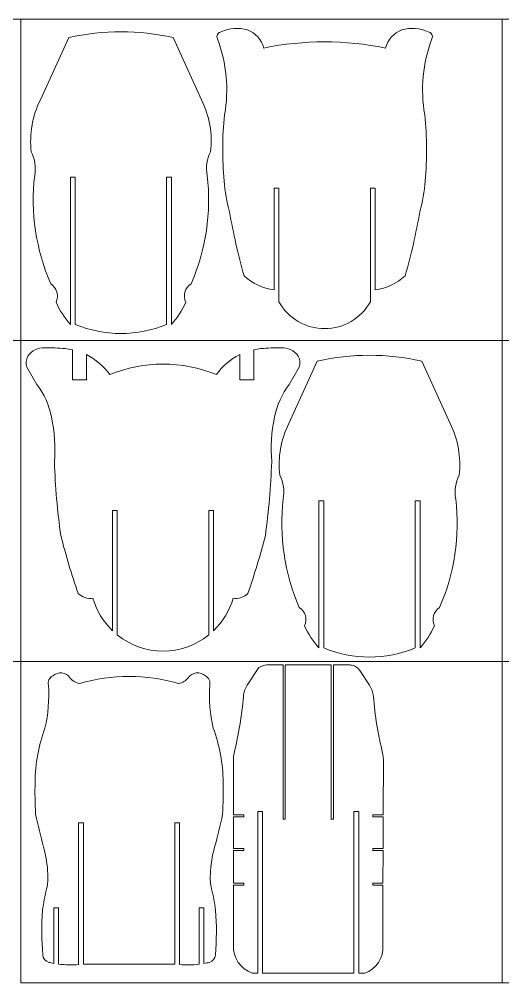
# Model space of a CAD drawing. Header units: millimetres. Extents: x -4341 to -1341, y 833 to 2033.
# Drawn here: x -3743 to -3140, y 833 to 2033 of the extents above; entities that cross this region are included whole.
import ezdxf

# ---------------------------------------------------------------- set-up
doc = ezdxf.new("R2010")
doc.units = ezdxf.units.MM
doc.header["$MEASUREMENT"] = 0
doc.layers.add('Camada 1', color=7, linetype='Continuous')
doc.layers.add('CORTE', color=7, linetype='Continuous')

msp = doc.modelspace()

# ---------------------------------------------------------------- linework, layer by layer
at = {"layer": 'Camada 1', "color": 230, "lineweight": 9}
for points in [[(-4340.518, 2032.5832), (-4340.518, 2032.5832), (-3740.518, 2032.5832), (-3740.518, 2032.5832), (-3740.518, 2032.5832), (-3740.518, 2032.5832), (-3740.518, 1632.5832), (-3740.518, 1632.5832), (-3740.518, 1632.5832), (-3740.518, 1632.5832), (-4340.518, 1632.5832), (-4340.518, 1632.5832), (-4340.518, 1632.5832), (-4340.518, 1632.5832), (-4340.518, 2032.5832), (-4340.518, 2032.5832)], [(-3740.518, 2032.5832), (-3740.518, 2032.5832), (-3140.518, 2032.5832), (-3140.518, 2032.5832), (-3140.518, 2032.5832), (-3140.518, 2032.5832), (-3140.518, 1632.5832), (-3140.518, 1632.5832), (-3140.518, 1632.5832), (-3140.518, 1632.5832), (-3740.518, 1632.5832), (-3740.518, 1632.5832), (-3740.518, 1632.5832), (-3740.518, 1632.5832), (-3740.518, 2032.5832), (-3740.518, 2032.5832)], [(-3140.518, 2032.5832), (-3140.518, 2032.5832), (-2540.518, 2032.5832), (-2540.518, 2032.5832), (-2540.518, 2032.5832), (-2540.518, 2032.5832), (-2540.518, 1632.5832), (-2540.518, 1632.5832), (-2540.518, 1632.5832), (-2540.518, 1632.5832), (-3140.518, 1632.5832), (-3140.518, 1632.5832), (-3140.518, 1632.5832), (-3140.518, 1632.5832), (-3140.518, 2032.5832), (-3140.518, 2032.5832)], [(-4340.518, 1632.5832), (-4340.518, 1632.5832), (-3740.518, 1632.5832), (-3740.518, 1632.5832), (-3740.518, 1632.5832), (-3740.518, 1632.5832), (-3740.518, 1232.5832), (-3740.518, 1232.5832), (-3740.518, 1232.5832), (-3740.518, 1232.5832), (-4340.518, 1232.5832), (-4340.518, 1232.5832), (-4340.518, 1232.5832), (-4340.518, 1232.5832), (-4340.518, 1632.5832), (-4340.518, 1632.5832)], [(-3740.518, 1632.5832), (-3740.518, 1632.5832), (-3140.518, 1632.5832), (-3140.518, 1632.5832), (-3140.518, 1632.5832), (-3140.518, 1632.5832), (-3140.518, 1232.5832), (-3140.518, 1232.5832), (-3140.518, 1232.5832), (-3140.518, 1232.5832), (-3740.518, 1232.5832), (-3740.518, 1232.5832), (-3740.518, 1232.5832), (-3740.518, 1232.5832), (-3740.518, 1632.5832), (-3740.518, 1632.5832)], [(-3140.518, 1632.5832), (-3140.518, 1632.5832), (-2540.518, 1632.5832), (-2540.518, 1632.5832), (-2540.518, 1632.5832), (-2540.518, 1632.5832), (-2540.518, 1232.5832), (-2540.518, 1232.5832), (-2540.518, 1232.5832), (-2540.518, 1232.5832), (-3140.518, 1232.5832), (-3140.518, 1232.5832), (-3140.518, 1232.5832), (-3140.518, 1232.5832), (-3140.518, 1632.5832), (-3140.518, 1632.5832)], [(-3740.518, 1232.5832), (-3740.518, 1232.5832), (-3140.518, 1232.5832), (-3140.518, 1232.5832), (-3140.518, 1232.5832), (-3140.518, 1232.5832), (-3140.518, 832.5832), (-3140.518, 832.5832), (-3140.518, 832.5832), (-3140.518, 832.5832), (-3740.518, 832.5832), (-3740.518, 832.5832), (-3740.518, 832.5832), (-3740.518, 832.5832), (-3740.518, 1232.5832), (-3740.518, 1232.5832)], [(-3140.518, 1232.5832), (-3140.518, 1232.5832), (-2540.518, 1232.5832), (-2540.518, 1232.5832), (-2540.518, 1232.5832), (-2540.518, 1232.5832), (-2540.518, 832.5832), (-2540.518, 832.5832), (-2540.518, 832.5832), (-2540.518, 832.5832), (-3140.518, 832.5832), (-3140.518, 832.5832), (-3140.518, 832.5832), (-3140.518, 832.5832), (-3140.518, 1232.5832), (-3140.518, 1232.5832)]]:
    msp.add_open_spline(points, degree=3, knots=[0, 0, 0, 0, 0.2, 0.2, 0.2, 0.2, 0.4, 0.4, 0.4, 0.4, 0.6, 0.6, 0.6, 0.6, 1, 1, 1, 1], dxfattribs=at)
at = {"layer": 'CORTE', "color": 250, "lineweight": 9}
for points, knots in [([(-3550.6988, 2009.6707), (-3550.6988, 2009.6707), (-3515.4406, 1932.2125), (-3515.4406, 1932.2125), (-3515.4406, 1932.2125), (-3505.3446, 1912.2857), (-3501.3886, 1889.7989), (-3504.0698, 1867.6219), (-3504.0698, 1867.6219), (-3508.679, 1858.5035), (-3510.161, 1848.1285), (-3508.2852, 1838.0849), (-3508.2852, 1838.0849), (-3502.8652, 1792.0981), (-3509.8102, 1745.4753), (-3528.3868, 1703.0597), (-3528.3868, 1703.0597), (-3536.0478, 1698.1787), (-3538.849, 1688.3515), (-3534.8942, 1680.1739), (-3534.8942, 1680.1739), (-3539.4048, 1670.0929), (-3545.463, 1660.7747), (-3552.8458, 1652.5607), (-3552.8458, 1652.5607), (-3552.8458, 1652.5607), (-3552.8458, 1835.8611), (-3552.8458, 1835.8611), (-3552.8458, 1835.8611), (-3552.8458, 1835.8611), (-3558.8458, 1835.8611), (-3558.8458, 1835.8611), (-3558.8458, 1835.8611), (-3558.8458, 1835.8611), (-3558.8458, 1652.5607), (-3558.8458, 1652.5607), (-3558.8458, 1652.5607), (-3595.315, 1637.3637), (-3636.3732, 1637.3717), (-3672.8458, 1652.5607), (-3672.8458, 1652.5607), (-3672.8458, 1652.5607), (-3672.8458, 1835.8611), (-3672.8458, 1835.8611), (-3672.8458, 1835.8611), (-3672.8458, 1835.8611), (-3678.8458, 1835.8611), (-3678.8458, 1835.8611), (-3678.8458, 1835.8611), (-3678.8458, 1835.8611), (-3678.8458, 1652.5607), (-3678.8458, 1652.5607), (-3678.8458, 1652.5607), (-3686.2288, 1660.7745), (-3692.2864, 1670.0931), (-3696.7974, 1680.1739), (-3696.7974, 1680.1739), (-3692.8506, 1688.3555), (-3695.639, 1698.1865), (-3703.3048, 1703.0597), (-3703.3048, 1703.0597), (-3721.8854, 1745.4735), (-3728.8222, 1792.0975), (-3723.4064, 1838.0849), (-3723.4064, 1838.0849), (-3721.532, 1848.1287), (-3723.0114, 1858.5041), (-3727.6218, 1867.6219), (-3727.6218, 1867.6219), (-3730.3056, 1889.7985), (-3726.3446, 1912.2845), (-3716.251, 1932.2125), (-3716.251, 1932.2125), (-3716.251, 1932.2125), (-3680.9928, 2009.6707), (-3680.9928, 2009.6707), (-3680.9928, 2009.6707), (-3638.1338, 2019.5851), (-3593.5584, 2019.5823), (-3550.6988, 2009.6707)], [0, 0, 0, 0, 0.047619048, 0.047619048, 0.047619048, 0.047619048, 0.095238095, 0.095238095, 0.095238095, 0.095238095, 0.142857143, 0.142857143, 0.142857143, 0.142857143, 0.19047619, 0.19047619, 0.19047619, 0.19047619, 0.238095238, 0.238095238, 0.238095238, 0.238095238, 0.285714286, 0.285714286, 0.285714286, 0.285714286, 0.333333333, 0.333333333, 0.333333333, 0.333333333, 0.380952381, 0.380952381, 0.380952381, 0.380952381, 0.428571429, 0.428571429, 0.428571429, 0.428571429, 0.476190476, 0.476190476, 0.476190476, 0.476190476, 0.523809524, 0.523809524, 0.523809524, 0.523809524, 0.571428571, 0.571428571, 0.571428571, 0.571428571, 0.619047619, 0.619047619, 0.619047619, 0.619047619, 0.666666667, 0.666666667, 0.666666667, 0.666666667, 0.714285714, 0.714285714, 0.714285714, 0.714285714, 0.761904762, 0.761904762, 0.761904762, 0.761904762, 0.80952381, 0.80952381, 0.80952381, 0.80952381, 0.857142857, 0.857142857, 0.857142857, 0.857142857, 0.904761905, 0.904761905, 0.904761905, 0.904761905, 1, 1, 1, 1]), ([(-3304.8736, 1680.8274), (-3304.8736, 1680.8274), (-3304.8736, 1822.0664), (-3304.8736, 1822.0664), (-3304.8736, 1822.0664), (-3304.8736, 1822.0664), (-3298.8736, 1822.0664), (-3298.8736, 1822.0664), (-3298.8736, 1822.0664), (-3298.8736, 1822.0664), (-3298.9322, 1695.5806), (-3298.9322, 1695.5806), (-3298.9322, 1695.5806), (-3284.9448, 1697.4742), (-3271.8622, 1703.5442), (-3261.3878, 1713.0056), (-3261.3878, 1713.0056), (-3253.9758, 1739.2868), (-3247.9042, 1765.9248), (-3243.1958, 1792.822), (-3243.1958, 1792.822), (-3239.5774, 1805.3078), (-3237.3682, 1818.1566), (-3236.6094, 1831.134), (-3236.6094, 1831.134), (-3233.896, 1858.5732), (-3234.0534, 1886.2152), (-3237.0804, 1913.6216), (-3237.0804, 1913.6216), (-3242.6194, 1945.3392), (-3239.5654, 1977.977), (-3228.247, 2008.1196), (-3228.247, 2008.1196), (-3227.2882, 2009.8874), (-3227.269, 2012.0156), (-3228.1954, 2013.8004), (-3228.1954, 2013.8004), (-3229.122, 2015.5854), (-3230.8572, 2016.7924), (-3232.8546, 2017.0256), (-3232.8546, 2017.0256), (-3243.1202, 2021.62), (-3254.679, 2022.4098), (-3265.4728, 2019.2496), (-3265.4728, 2019.2496), (-3275.6128, 2015.5952), (-3283.2604, 2007.1366), (-3285.8676, 1996.6782), (-3285.8676, 1996.6782), (-3336.0132, 2007.0612), (-3387.7324, 2007.088), (-3437.887, 1996.7488), (-3437.887, 1996.7488), (-3440.4994, 2007.1678), (-3448.1134, 2015.6004), (-3458.2162, 2019.2496), (-3458.2162, 2019.2496), (-3469.0104, 2022.408), (-3480.5694, 2021.6218), (-3490.8342, 2017.0256), (-3490.8342, 2017.0256), (-3492.831, 2016.7868), (-3494.5794, 2015.573), (-3495.501, 2013.7856), (-3495.501, 2013.7856), (-3496.4226, 2011.9982), (-3496.4054, 2009.8848), (-3495.4418, 2008.1196), (-3495.4418, 2008.1196), (-3484.1206, 1977.978), (-3481.0724, 1945.3396), (-3486.6084, 1913.6216), (-3486.6084, 1913.6216), (-3489.635, 1886.2152), (-3489.7932, 1858.573), (-3487.0794, 1831.134), (-3487.0794, 1831.134), (-3486.3204, 1818.1566), (-3484.1118, 1805.3078), (-3480.493, 1792.822), (-3480.493, 1792.822), (-3475.7846, 1765.9248), (-3469.7132, 1739.2868), (-3462.301, 1713.0056), (-3462.301, 1713.0056), (-3451.9052, 1703.4946), (-3438.8444, 1697.412), (-3424.8736, 1695.5806), (-3424.8736, 1695.5806), (-3424.8736, 1695.5806), (-3424.8736, 1822.0664), (-3424.8736, 1822.0664), (-3424.8736, 1822.0664), (-3424.8736, 1822.0664), (-3418.8736, 1822.0664), (-3418.8736, 1822.0664), (-3418.8736, 1822.0664), (-3418.8736, 1822.0664), (-3418.8736, 1680.7216), (-3418.8736, 1680.7216), (-3418.8736, 1680.7216), (-3407.3142, 1660.0116), (-3385.4264, 1647.2058), (-3361.7088, 1647.2764), (-3361.7088, 1647.2764), (-3337.9912, 1647.347), (-3316.3096, 1660.0488), (-3304.8736, 1680.8274)], [0, 0, 0, 0, 0.035714286, 0.035714286, 0.035714286, 0.035714286, 0.071428571, 0.071428571, 0.071428571, 0.071428571, 0.107142857, 0.107142857, 0.107142857, 0.107142857, 0.142857143, 0.142857143, 0.142857143, 0.142857143, 0.178571429, 0.178571429, 0.178571429, 0.178571429, 0.214285714, 0.214285714, 0.214285714, 0.214285714, 0.25, 0.25, 0.25, 0.25, 0.285714286, 0.285714286, 0.285714286, 0.285714286, 0.321428571, 0.321428571, 0.321428571, 0.321428571, 0.357142857, 0.357142857, 0.357142857, 0.357142857, 0.392857143, 0.392857143, 0.392857143, 0.392857143, 0.428571429, 0.428571429, 0.428571429, 0.428571429, 0.464285714, 0.464285714, 0.464285714, 0.464285714, 0.5, 0.5, 0.5, 0.5, 0.535714286, 0.535714286, 0.535714286, 0.535714286, 0.571428571, 0.571428571, 0.571428571, 0.571428571, 0.607142857, 0.607142857, 0.607142857, 0.607142857, 0.642857143, 0.642857143, 0.642857143, 0.642857143, 0.678571429, 0.678571429, 0.678571429, 0.678571429, 0.714285714, 0.714285714, 0.714285714, 0.714285714, 0.75, 0.75, 0.75, 0.75, 0.785714286, 0.785714286, 0.785714286, 0.785714286, 0.821428571, 0.821428571, 0.821428571, 0.821428571, 0.857142857, 0.857142857, 0.857142857, 0.857142857, 0.892857143, 0.892857143, 0.892857143, 0.892857143, 0.928571429, 0.928571429, 0.928571429, 0.928571429, 1, 1, 1, 1]), ([(-3620.3532, 1265.7631), (-3620.3532, 1265.7631), (-3620.3532, 1420.6199), (-3620.3532, 1420.6199), (-3620.3532, 1420.6199), (-3620.3532, 1420.6199), (-3626.3532, 1420.6199), (-3626.3532, 1420.6199), (-3626.3532, 1420.6199), (-3626.3532, 1420.6199), (-3626.3532, 1271.0385), (-3626.3532, 1271.0385), (-3626.3532, 1271.0385), (-3637.9238, 1282.1509), (-3646.3478, 1296.1175), (-3650.775, 1311.5369), (-3650.775, 1311.5369), (-3657.5068, 1310.4101), (-3664.3638, 1312.5941), (-3669.1994, 1317.4111), (-3669.1994, 1317.4111), (-3677.3562, 1341.1343), (-3684.5994, 1365.1599), (-3690.9142, 1389.4385), (-3690.9142, 1389.4385), (-3695.03, 1419.9325), (-3697.6874, 1450.6027), (-3698.8776, 1481.3501), (-3698.8776, 1481.3501), (-3697.2906, 1499.9231), (-3698.5146, 1518.6347), (-3702.5064, 1536.8429), (-3702.5064, 1536.8429), (-3705.2844, 1551.7641), (-3711.5462, 1565.8255), (-3720.7752, 1577.8747), (-3720.7752, 1577.8747), (-3720.7752, 1577.8747), (-3733.177, 1599.1131), (-3733.177, 1599.1131), (-3733.177, 1599.1131), (-3734.7286, 1603.7631), (-3734.259, 1608.8471), (-3731.8792, 1613.1327), (-3731.8792, 1613.1327), (-3727.1488, 1619.9741), (-3719.2274, 1623.8847), (-3710.9202, 1623.4715), (-3710.9202, 1623.4715), (-3702.3878, 1623.4427), (-3693.8608, 1623.0689), (-3685.3586, 1622.3509), (-3685.3586, 1622.3509), (-3682.3456, 1622.0573), (-3679.3528, 1621.5861), (-3676.3954, 1620.9399), (-3676.3954, 1620.9399), (-3676.3954, 1620.9399), (-3676.3954, 1583.4203), (-3676.3954, 1583.4203), (-3676.3954, 1583.4203), (-3676.3954, 1583.4203), (-3658.9714, 1583.4203), (-3658.9714, 1583.4203), (-3658.9714, 1583.4203), (-3658.9714, 1583.4203), (-3658.9714, 1614.8693), (-3658.9714, 1614.8693), (-3658.9714, 1614.8693), (-3647.3312, 1609.1683), (-3637.3222, 1600.6261), (-3629.8656, 1590.0243), (-3629.8656, 1590.0243), (-3587.2076, 1607.3699), (-3539.4954, 1607.3789), (-3496.841, 1590.0243), (-3496.841, 1590.0243), (-3489.3834, 1600.6253), (-3479.3758, 1609.1693), (-3467.7352, 1614.8693), (-3467.7352, 1614.8693), (-3467.7352, 1614.8693), (-3467.7352, 1583.4203), (-3467.7352, 1583.4203), (-3467.7352, 1583.4203), (-3467.7352, 1583.4203), (-3450.3112, 1583.4203), (-3450.3112, 1583.4203), (-3450.3112, 1583.4203), (-3450.3112, 1583.4203), (-3450.3112, 1620.9399), (-3450.3112, 1620.9399), (-3450.3112, 1620.9399), (-3447.3536, 1621.5861), (-3444.361, 1622.0573), (-3441.348, 1622.3509), (-3441.348, 1622.3509), (-3432.8458, 1623.0689), (-3424.3188, 1623.4427), (-3415.7864, 1623.4715), (-3415.7864, 1623.4715), (-3407.479, 1623.8815), (-3399.5552, 1619.9759), (-3394.8274, 1613.1327), (-3394.8274, 1613.1327), (-3392.4486, 1608.8465), (-3391.9768, 1603.7627), (-3393.5294, 1599.1131), (-3393.5294, 1599.1131), (-3393.5294, 1599.1131), (-3405.9314, 1577.8747), (-3405.9314, 1577.8747), (-3405.9314, 1577.8747), (-3415.1614, 1565.8261), (-3421.4212, 1551.7639), (-3424.2, 1536.8429), (-3424.2, 1536.8429), (-3428.1924, 1518.6347), (-3429.4154, 1499.9233), (-3427.829, 1481.3501), (-3427.829, 1481.3501), (-3429.0192, 1450.6027), (-3431.6764, 1419.9323), (-3435.7924, 1389.4385), (-3435.7924, 1389.4385), (-3442.1072, 1365.1599), (-3449.3502, 1341.1343), (-3457.507, 1317.4111), (-3457.507, 1317.4111), (-3462.3442, 1312.5957), (-3469.2002, 1310.4079), (-3475.9316, 1311.5369), (-3475.9316, 1311.5369), (-3480.3602, 1296.1179), (-3488.7816, 1282.1497), (-3500.3532, 1271.0385), (-3500.3532, 1271.0385), (-3500.3532, 1271.0385), (-3500.3532, 1420.6199), (-3500.3532, 1420.6199), (-3500.3532, 1420.6199), (-3500.3532, 1420.6199), (-3506.3532, 1420.6199), (-3506.3532, 1420.6199), (-3506.3532, 1420.6199), (-3506.3532, 1420.6199), (-3506.3532, 1265.7631), (-3506.3532, 1265.7631), (-3506.3532, 1265.7631), (-3539.667, 1238.9949), (-3587.0614, 1238.9677), (-3620.3532, 1265.7631)], [0, 0, 0, 0, 0.025641026, 0.025641026, 0.025641026, 0.025641026, 0.051282051, 0.051282051, 0.051282051, 0.051282051, 0.076923077, 0.076923077, 0.076923077, 0.076923077, 0.102564103, 0.102564103, 0.102564103, 0.102564103, 0.128205128, 0.128205128, 0.128205128, 0.128205128, 0.153846154, 0.153846154, 0.153846154, 0.153846154, 0.179487179, 0.179487179, 0.179487179, 0.179487179, 0.205128205, 0.205128205, 0.205128205, 0.205128205, 0.230769231, 0.230769231, 0.230769231, 0.230769231, 0.256410256, 0.256410256, 0.256410256, 0.256410256, 0.282051282, 0.282051282, 0.282051282, 0.282051282, 0.307692308, 0.307692308, 0.307692308, 0.307692308, 0.333333333, 0.333333333, 0.333333333, 0.333333333, 0.358974359, 0.358974359, 0.358974359, 0.358974359, 0.384615385, 0.384615385, 0.384615385, 0.384615385, 0.41025641, 0.41025641, 0.41025641, 0.41025641, 0.435897436, 0.435897436, 0.435897436, 0.435897436, 0.461538462, 0.461538462, 0.461538462, 0.461538462, 0.487179487, 0.487179487, 0.487179487, 0.487179487, 0.512820513, 0.512820513, 0.512820513, 0.512820513, 0.538461538, 0.538461538, 0.538461538, 0.538461538, 0.564102564, 0.564102564, 0.564102564, 0.564102564, 0.58974359, 0.58974359, 0.58974359, 0.58974359, 0.615384615, 0.615384615, 0.615384615, 0.615384615, 0.641025641, 0.641025641, 0.641025641, 0.641025641, 0.666666667, 0.666666667, 0.666666667, 0.666666667, 0.692307692, 0.692307692, 0.692307692, 0.692307692, 0.717948718, 0.717948718, 0.717948718, 0.717948718, 0.743589744, 0.743589744, 0.743589744, 0.743589744, 0.769230769, 0.769230769, 0.769230769, 0.769230769, 0.794871795, 0.794871795, 0.794871795, 0.794871795, 0.820512821, 0.820512821, 0.820512821, 0.820512821, 0.846153846, 0.846153846, 0.846153846, 0.846153846, 0.871794872, 0.871794872, 0.871794872, 0.871794872, 0.897435897, 0.897435897, 0.897435897, 0.897435897, 0.923076923, 0.923076923, 0.923076923, 0.923076923, 0.948717949, 0.948717949, 0.948717949, 0.948717949, 1, 1, 1, 1]), ([(-3240.8189, 1606.6576), (-3240.8189, 1606.6576), (-3205.5607, 1529.1992), (-3205.5607, 1529.1992), (-3205.5607, 1529.1992), (-3195.4649, 1509.2726), (-3191.5087, 1486.7856), (-3194.1899, 1464.6088), (-3194.1899, 1464.6088), (-3198.7991, 1455.4904), (-3200.2813, 1445.1152), (-3198.4053, 1435.0718), (-3198.4053, 1435.0718), (-3192.9853, 1389.0848), (-3199.9305, 1342.4622), (-3218.5069, 1300.0466), (-3218.5069, 1300.0466), (-3226.1679, 1295.1656), (-3228.9693, 1285.3384), (-3225.0143, 1277.1608), (-3225.0143, 1277.1608), (-3229.5251, 1267.0796), (-3235.5833, 1257.7616), (-3242.9659, 1249.5476), (-3242.9659, 1249.5476), (-3242.9659, 1249.5476), (-3242.9659, 1432.8478), (-3242.9659, 1432.8478), (-3242.9659, 1432.8478), (-3242.9659, 1432.8478), (-3248.9659, 1432.8478), (-3248.9659, 1432.8478), (-3248.9659, 1432.8478), (-3248.9659, 1432.8478), (-3248.9659, 1249.5476), (-3248.9659, 1249.5476), (-3248.9659, 1249.5476), (-3285.4353, 1234.3504), (-3326.4933, 1234.3584), (-3362.9659, 1249.5476), (-3362.9659, 1249.5476), (-3362.9659, 1249.5476), (-3362.9659, 1432.8478), (-3362.9659, 1432.8478), (-3362.9659, 1432.8478), (-3362.9659, 1432.8478), (-3368.9659, 1432.8478), (-3368.9659, 1432.8478), (-3368.9659, 1432.8478), (-3368.9659, 1432.8478), (-3368.9659, 1249.5476), (-3368.9659, 1249.5476), (-3368.9659, 1249.5476), (-3376.3491, 1257.7614), (-3382.4067, 1267.0798), (-3386.9175, 1277.1608), (-3386.9175, 1277.1608), (-3382.9709, 1285.3424), (-3385.7591, 1295.1732), (-3393.4251, 1300.0466), (-3393.4251, 1300.0466), (-3412.0055, 1342.4604), (-3418.9423, 1389.0844), (-3413.5265, 1435.0718), (-3413.5265, 1435.0718), (-3411.6521, 1445.1154), (-3413.1315, 1455.491), (-3417.7421, 1464.6088), (-3417.7421, 1464.6088), (-3420.4259, 1486.7854), (-3416.4647, 1509.2714), (-3406.3713, 1529.1992), (-3406.3713, 1529.1992), (-3406.3713, 1529.1992), (-3371.1131, 1606.6576), (-3371.1131, 1606.6576), (-3371.1131, 1606.6576), (-3328.2541, 1616.572), (-3283.6785, 1616.569), (-3240.8189, 1606.6576)], [0, 0, 0, 0, 0.047619048, 0.047619048, 0.047619048, 0.047619048, 0.095238095, 0.095238095, 0.095238095, 0.095238095, 0.142857143, 0.142857143, 0.142857143, 0.142857143, 0.19047619, 0.19047619, 0.19047619, 0.19047619, 0.238095238, 0.238095238, 0.238095238, 0.238095238, 0.285714286, 0.285714286, 0.285714286, 0.285714286, 0.333333333, 0.333333333, 0.333333333, 0.333333333, 0.380952381, 0.380952381, 0.380952381, 0.380952381, 0.428571429, 0.428571429, 0.428571429, 0.428571429, 0.476190476, 0.476190476, 0.476190476, 0.476190476, 0.523809524, 0.523809524, 0.523809524, 0.523809524, 0.571428571, 0.571428571, 0.571428571, 0.571428571, 0.619047619, 0.619047619, 0.619047619, 0.619047619, 0.666666667, 0.666666667, 0.666666667, 0.666666667, 0.714285714, 0.714285714, 0.714285714, 0.714285714, 0.761904762, 0.761904762, 0.761904762, 0.761904762, 0.80952381, 0.80952381, 0.80952381, 0.80952381, 0.857142857, 0.857142857, 0.857142857, 0.857142857, 0.904761905, 0.904761905, 0.904761905, 0.904761905, 1, 1, 1, 1]), ([(-3475.6328, 999.6945), (-3475.6328, 999.6945), (-3462.7518, 999.6945), (-3462.7518, 999.6945), (-3462.7518, 999.6945), (-3462.7518, 999.6945), (-3462.7518, 997.0945), (-3462.7518, 997.0945), (-3462.7518, 997.0945), (-3462.7518, 997.0945), (-3475.6064, 997.0945), (-3475.6064, 997.0945), (-3475.6064, 997.0945), (-3475.6064, 997.0945), (-3475.6196, 956.6081), (-3475.6196, 956.6081), (-3475.6196, 956.6081), (-3475.6196, 956.6081), (-3462.7518, 956.6081), (-3462.7518, 956.6081), (-3462.7518, 956.6081), (-3462.7518, 956.6081), (-3462.7518, 954.0081), (-3462.7518, 954.0081), (-3462.7518, 954.0081), (-3462.7518, 954.0081), (-3475.6198, 954.0081), (-3475.6198, 954.0081), (-3475.6198, 954.0081), (-3475.6198, 954.0081), (-3475.6064, 879.1395), (-3475.6064, 879.1395), (-3475.6064, 879.1395), (-3476.2724, 863.6787), (-3466.7136, 849.5971), (-3452.1074, 844.4837), (-3452.1074, 844.4837), (-3452.1074, 844.4837), (-3445.2986, 844.4837), (-3445.2986, 844.4837), (-3445.2986, 844.4837), (-3445.2986, 844.4837), (-3445.2986, 1045.9975), (-3445.2986, 1045.9975), (-3445.2986, 1045.9975), (-3445.2986, 1045.9975), (-3439.2986, 1045.9975), (-3439.2986, 1045.9975), (-3439.2986, 1045.9975), (-3439.2986, 1045.9975), (-3439.2986, 844.4837), (-3439.2986, 844.4837), (-3439.2986, 844.4837), (-3439.2986, 844.4837), (-3325.2986, 844.4837), (-3325.2986, 844.4837), (-3325.2986, 844.4837), (-3325.2986, 844.4837), (-3325.2986, 1045.9975), (-3325.2986, 1045.9975), (-3325.2986, 1045.9975), (-3325.2986, 1045.9975), (-3319.2986, 1045.9975), (-3319.2986, 1045.9975), (-3319.2986, 1045.9975), (-3319.2986, 1045.9975), (-3319.2986, 844.4837), (-3319.2986, 844.4837), (-3319.2986, 844.4837), (-3319.2986, 844.4837), (-3312.173, 844.4837), (-3312.173, 844.4837), (-3312.173, 844.4837), (-3297.469, 849.3565), (-3288.0288, 863.7051), (-3289.345, 879.1395), (-3289.345, 879.1395), (-3289.345, 879.1395), (-3289.1862, 954.0081), (-3289.1862, 954.0081), (-3289.1862, 954.0081), (-3289.1862, 954.0081), (-3301.8282, 954.0081), (-3301.8282, 954.0081), (-3301.8282, 954.0081), (-3301.8282, 954.0081), (-3301.8282, 956.6081), (-3301.8282, 956.6081), (-3301.8282, 956.6081), (-3301.8282, 956.6081), (-3289.1954, 956.6081), (-3289.1954, 956.6081), (-3289.1954, 956.6081), (-3289.1954, 956.6081), (-3289.0352, 997.0945), (-3289.0352, 997.0945), (-3289.0352, 997.0945), (-3289.0352, 997.0945), (-3301.8282, 997.0945), (-3301.8282, 997.0945), (-3301.8282, 997.0945), (-3301.8282, 997.0945), (-3301.8282, 999.6945), (-3301.8282, 999.6945), (-3301.8282, 999.6945), (-3301.8282, 999.6945), (-3289.0176, 999.6945), (-3289.0176, 999.6945), (-3289.0176, 999.6945), (-3289.0176, 999.6945), (-3288.993, 1039.0693), (-3288.993, 1039.0693), (-3288.993, 1039.0693), (-3288.993, 1039.0693), (-3301.8282, 1039.0693), (-3301.8282, 1039.0693), (-3301.8282, 1039.0693), (-3301.8282, 1039.0693), (-3301.8282, 1041.6693), (-3301.8282, 1041.6693), (-3301.8282, 1041.6693), (-3301.8282, 1041.6693), (-3288.817, 1041.6693), (-3288.817, 1041.6693), (-3288.817, 1041.6693), (-3288.817, 1041.6693), (-3288.674, 1111.0599), (-3288.674, 1111.0599), (-3288.674, 1111.0599), (-3288.6644, 1113.5101), (-3288.9552, 1115.9527), (-3289.5398, 1118.3321), (-3289.5398, 1118.3321), (-3295.2548, 1141.6003), (-3299.1312, 1165.2785), (-3301.1336, 1189.1545), (-3301.1336, 1189.1545), (-3301.5516, 1194.1413), (-3303.2122, 1198.9463), (-3305.961, 1203.1279), (-3305.961, 1203.1279), (-3305.961, 1203.1279), (-3318.0906, 1221.5771), (-3318.0906, 1221.5771), (-3318.0906, 1221.5771), (-3320.2794, 1224.9073), (-3323.707, 1227.2299), (-3327.6106, 1228.0309), (-3327.6106, 1228.0309), (-3328.5806, 1228.2299), (-3329.5632, 1228.3623), (-3330.5514, 1228.4275), (-3330.5514, 1228.4275), (-3330.5514, 1228.4275), (-3350.9986, 1228.4275), (-3350.9986, 1228.4275), (-3350.9986, 1228.4275), (-3350.9986, 1228.4275), (-3350.9986, 1036.2353), (-3350.9986, 1036.2353), (-3350.9986, 1036.2353), (-3350.9986, 1036.2353), (-3353.5986, 1036.2353), (-3353.5986, 1036.2353), (-3353.5986, 1036.2353), (-3353.5986, 1036.2353), (-3353.5986, 1228.4275), (-3353.5986, 1228.4275), (-3353.5986, 1228.4275), (-3353.5986, 1228.4275), (-3410.393, 1228.4275), (-3410.393, 1228.4275), (-3410.393, 1228.4275), (-3410.393, 1228.4275), (-3410.9986, 1227.9011), (-3410.9986, 1227.9011), (-3410.9986, 1227.9011), (-3410.9986, 1227.9011), (-3410.9986, 1036.2353), (-3410.9986, 1036.2353), (-3410.9986, 1036.2353), (-3410.9986, 1036.2353), (-3413.5986, 1036.2353), (-3413.5986, 1036.2353), (-3413.5986, 1036.2353), (-3413.5986, 1036.2353), (-3413.5986, 1228.0731), (-3413.5986, 1228.0731), (-3413.5986, 1228.0731), (-3413.5986, 1228.0731), (-3414.1172, 1228.4275), (-3414.1172, 1228.4275), (-3414.1172, 1228.4275), (-3414.1172, 1228.4275), (-3434.046, 1228.4275), (-3434.046, 1228.4275), (-3434.046, 1228.4275), (-3437.5168, 1228.1229), (-3440.869, 1227.0059), (-3443.8292, 1225.1679), (-3443.8292, 1225.1679), (-3443.8292, 1225.1679), (-3458.3194, 1203.1279), (-3458.3194, 1203.1279), (-3458.3194, 1203.1279), (-3461.0686, 1198.9465), (-3462.7284, 1194.1413), (-3463.1468, 1189.1545), (-3463.1468, 1189.1545), (-3465.1494, 1165.2785), (-3469.0254, 1141.6003), (-3474.7408, 1118.3321), (-3474.7408, 1118.3321), (-3475.3252, 1115.9527), (-3475.616, 1113.5101), (-3475.6064, 1111.0599), (-3475.6064, 1111.0599), (-3475.6064, 1111.0599), (-3475.6594, 1041.6693), (-3475.6594, 1041.6693), (-3475.6594, 1041.6693), (-3475.6594, 1041.6693), (-3462.7518, 1041.6693), (-3462.7518, 1041.6693), (-3462.7518, 1041.6693), (-3462.7518, 1041.6693), (-3462.7518, 1039.0693), (-3462.7518, 1039.0693), (-3462.7518, 1039.0693), (-3462.7518, 1039.0693), (-3475.6064, 1039.0693), (-3475.6064, 1039.0693), (-3475.6064, 1039.0693), (-3475.6064, 1039.0693), (-3475.6328, 999.6945), (-3475.6328, 999.6945)], [0, 0, 0, 0, 0.016666667, 0.016666667, 0.016666667, 0.016666667, 0.033333333, 0.033333333, 0.033333333, 0.033333333, 0.05, 0.05, 0.05, 0.05, 0.066666667, 0.066666667, 0.066666667, 0.066666667, 0.083333333, 0.083333333, 0.083333333, 0.083333333, 0.1, 0.1, 0.1, 0.1, 0.116666667, 0.116666667, 0.116666667, 0.116666667, 0.133333333, 0.133333333, 0.133333333, 0.133333333, 0.15, 0.15, 0.15, 0.15, 0.166666667, 0.166666667, 0.166666667, 0.166666667, 0.183333333, 0.183333333, 0.183333333, 0.183333333, 0.2, 0.2, 0.2, 0.2, 0.216666667, 0.216666667, 0.216666667, 0.216666667, 0.233333333, 0.233333333, 0.233333333, 0.233333333, 0.25, 0.25, 0.25, 0.25, 0.266666667, 0.266666667, 0.266666667, 0.266666667, 0.283333333, 0.283333333, 0.283333333, 0.283333333, 0.3, 0.3, 0.3, 0.3, 0.316666667, 0.316666667, 0.316666667, 0.316666667, 0.333333333, 0.333333333, 0.333333333, 0.333333333, 0.35, 0.35, 0.35, 0.35, 0.366666667, 0.366666667, 0.366666667, 0.366666667, 0.383333333, 0.383333333, 0.383333333, 0.383333333, 0.4, 0.4, 0.4, 0.4, 0.416666667, 0.416666667, 0.416666667, 0.416666667, 0.433333333, 0.433333333, 0.433333333, 0.433333333, 0.45, 0.45, 0.45, 0.45, 0.466666667, 0.466666667, 0.466666667, 0.466666667, 0.483333333, 0.483333333, 0.483333333, 0.483333333, 0.5, 0.5, 0.5, 0.5, 0.516666667, 0.516666667, 0.516666667, 0.516666667, 0.533333333, 0.533333333, 0.533333333, 0.533333333, 0.55, 0.55, 0.55, 0.55, 0.566666667, 0.566666667, 0.566666667, 0.566666667, 0.583333333, 0.583333333, 0.583333333, 0.583333333, 0.6, 0.6, 0.6, 0.6, 0.616666667, 0.616666667, 0.616666667, 0.616666667, 0.633333333, 0.633333333, 0.633333333, 0.633333333, 0.65, 0.65, 0.65, 0.65, 0.666666667, 0.666666667, 0.666666667, 0.666666667, 0.683333333, 0.683333333, 0.683333333, 0.683333333, 0.7, 0.7, 0.7, 0.7, 0.716666667, 0.716666667, 0.716666667, 0.716666667, 0.733333333, 0.733333333, 0.733333333, 0.733333333, 0.75, 0.75, 0.75, 0.75, 0.766666667, 0.766666667, 0.766666667, 0.766666667, 0.783333333, 0.783333333, 0.783333333, 0.783333333, 0.8, 0.8, 0.8, 0.8, 0.816666667, 0.816666667, 0.816666667, 0.816666667, 0.833333333, 0.833333333, 0.833333333, 0.833333333, 0.85, 0.85, 0.85, 0.85, 0.866666667, 0.866666667, 0.866666667, 0.866666667, 0.883333333, 0.883333333, 0.883333333, 0.883333333, 0.9, 0.9, 0.9, 0.9, 0.916666667, 0.916666667, 0.916666667, 0.916666667, 0.933333333, 0.933333333, 0.933333333, 0.933333333, 0.95, 0.95, 0.95, 0.95, 0.966666667, 0.966666667, 0.966666667, 0.966666667, 1, 1, 1, 1]), ([(-3662.7307, 855.7819), (-3662.7307, 855.7819), (-3548.6865, 855.7819), (-3548.6865, 855.7819), (-3548.6865, 855.7819), (-3548.6865, 855.7819), (-3548.6865, 1031.6055), (-3548.6865, 1031.6055), (-3548.6865, 1031.6055), (-3548.6865, 1031.6055), (-3542.6865, 1031.6055), (-3542.6865, 1031.6055), (-3542.6865, 1031.6055), (-3542.6865, 1031.6055), (-3542.6865, 855.1507), (-3542.6865, 855.1507), (-3542.6865, 855.1507), (-3534.5725, 854.4943), (-3526.4145, 854.6629), (-3518.3347, 855.6541), (-3518.3347, 855.6541), (-3518.3347, 855.6541), (-3518.3347, 925.9415), (-3518.3347, 925.9415), (-3518.3347, 925.9415), (-3518.3347, 925.9415), (-3512.3347, 925.9415), (-3512.3347, 925.9415), (-3512.3347, 925.9415), (-3512.3347, 925.9415), (-3512.3347, 856.5439), (-3512.3347, 856.5439), (-3512.3347, 856.5439), (-3510.0189, 856.9473), (-3507.7157, 857.4185), (-3505.4275, 857.9569), (-3505.4275, 857.9569), (-3501.2161, 859.0633), (-3498.2419, 862.8117), (-3498.1297, 867.1645), (-3498.1297, 867.1645), (-3496.5111, 885.7037), (-3496.4097, 904.3413), (-3497.8265, 922.8971), (-3497.8265, 922.8971), (-3498.9453, 931.8985), (-3500.6283, 940.8197), (-3502.8663, 949.6101), (-3502.8663, 949.6101), (-3504.2717, 955.5375), (-3504.7677, 961.6461), (-3504.3371, 967.7225), (-3504.3371, 967.7225), (-3503.9697, 979.1529), (-3502.1735, 990.4951), (-3498.9917, 1001.4797), (-3498.9917, 1001.4797), (-3495.5193, 1015.1049), (-3492.2101, 1028.7709), (-3489.0649, 1042.4753), (-3489.0649, 1042.4753), (-3488.3697, 1055.7815), (-3488.1671, 1069.1079), (-3488.4571, 1082.4291), (-3488.4571, 1082.4291), (-3488.7147, 1105.4287), (-3492.8681, 1128.2107), (-3500.7459, 1149.8205), (-3500.7459, 1149.8205), (-3504.9233, 1167.2709), (-3506.3825, 1185.2667), (-3505.0729, 1203.1623), (-3505.0729, 1203.1623), (-3503.9665, 1207.8323), (-3506.2663, 1212.6369), (-3510.6019, 1214.6955), (-3510.6019, 1214.6955), (-3513.6187, 1217.5509), (-3517.7421, 1218.9293), (-3521.8697, 1218.4621), (-3521.8697, 1218.4621), (-3525.9973, 1217.9947), (-3529.6943, 1215.7503), (-3531.9965, 1212.2927), (-3531.9965, 1212.2927), (-3534.9713, 1208.5933), (-3539.2383, 1206.1547), (-3543.9355, 1205.4669), (-3543.9355, 1205.4669), (-3584.3203, 1216.8741), (-3627.0537, 1216.8781), (-3667.4377, 1205.4669), (-3667.4377, 1205.4669), (-3672.1347, 1206.1539), (-3676.4009, 1208.5939), (-3679.3765, 1212.2927), (-3679.3765, 1212.2927), (-3681.6849, 1215.7463), (-3685.3999, 1218.0049), (-3689.5283, 1218.4649), (-3689.5283, 1218.4649), (-3693.6567, 1218.9247), (-3697.7593, 1217.5563), (-3700.7713, 1214.6955), (-3700.7713, 1214.6955), (-3705.1049, 1212.6333), (-3707.4103, 1207.8315), (-3706.3001, 1203.1623), (-3706.3001, 1203.1623), (-3704.9899, 1185.2667), (-3706.4503, 1167.2709), (-3710.6271, 1149.8205), (-3710.6271, 1149.8205), (-3718.5041, 1128.2105), (-3722.6591, 1105.4287), (-3722.9159, 1082.4291), (-3722.9159, 1082.4291), (-3723.2059, 1069.1079), (-3723.0033, 1055.7815), (-3722.3081, 1042.4753), (-3722.3081, 1042.4753), (-3719.1629, 1028.7709), (-3715.8537, 1015.1049), (-3712.3813, 1001.4797), (-3712.3813, 1001.4797), (-3709.1993, 990.4951), (-3707.4035, 979.1529), (-3707.0359, 967.7225), (-3707.0359, 967.7225), (-3706.6051, 961.6461), (-3707.1015, 955.5375), (-3708.5069, 949.6101), (-3708.5069, 949.6101), (-3710.7447, 940.8197), (-3712.4279, 931.8985), (-3713.5465, 922.8971), (-3713.5465, 922.8971), (-3714.9633, 904.3413), (-3714.8621, 885.7037), (-3713.2435, 867.1645), (-3713.2435, 867.1645), (-3713.1279, 862.8117), (-3710.1577, 859.0603), (-3705.9455, 857.9569), (-3705.9455, 857.9569), (-3703.8783, 857.4705), (-3701.7987, 857.0391), (-3699.7087, 856.6627), (-3699.7087, 856.6627), (-3699.7087, 856.6627), (-3699.7087, 925.9415), (-3699.7087, 925.9415), (-3699.7087, 925.9415), (-3699.7087, 925.9415), (-3693.7087, 925.9415), (-3693.7087, 925.9415), (-3693.7087, 925.9415), (-3693.7087, 925.9415), (-3693.7087, 855.7381), (-3693.7087, 855.7381), (-3693.7087, 855.7381), (-3685.4105, 854.6731), (-3677.0255, 854.4761), (-3668.6865, 855.1507), (-3668.6865, 855.1507), (-3668.6865, 855.1507), (-3668.6865, 1031.6055), (-3668.6865, 1031.6055), (-3668.6865, 1031.6055), (-3668.6865, 1031.6055), (-3662.6865, 1031.6055), (-3662.6865, 1031.6055), (-3662.6865, 1031.6055), (-3662.6865, 1031.6055), (-3662.7289, 855.7819), (-3662.7289, 855.7819)], [0, 0, 0, 0, 0.022222222, 0.022222222, 0.022222222, 0.022222222, 0.044444444, 0.044444444, 0.044444444, 0.044444444, 0.066666667, 0.066666667, 0.066666667, 0.066666667, 0.088888889, 0.088888889, 0.088888889, 0.088888889, 0.111111111, 0.111111111, 0.111111111, 0.111111111, 0.133333333, 0.133333333, 0.133333333, 0.133333333, 0.155555556, 0.155555556, 0.155555556, 0.155555556, 0.177777778, 0.177777778, 0.177777778, 0.177777778, 0.2, 0.2, 0.2, 0.2, 0.222222222, 0.222222222, 0.222222222, 0.222222222, 0.244444444, 0.244444444, 0.244444444, 0.244444444, 0.266666667, 0.266666667, 0.266666667, 0.266666667, 0.288888889, 0.288888889, 0.288888889, 0.288888889, 0.311111111, 0.311111111, 0.311111111, 0.311111111, 0.333333333, 0.333333333, 0.333333333, 0.333333333, 0.355555556, 0.355555556, 0.355555556, 0.355555556, 0.377777778, 0.377777778, 0.377777778, 0.377777778, 0.4, 0.4, 0.4, 0.4, 0.422222222, 0.422222222, 0.422222222, 0.422222222, 0.444444444, 0.444444444, 0.444444444, 0.444444444, 0.466666667, 0.466666667, 0.466666667, 0.466666667, 0.488888889, 0.488888889, 0.488888889, 0.488888889, 0.511111111, 0.511111111, 0.511111111, 0.511111111, 0.533333333, 0.533333333, 0.533333333, 0.533333333, 0.555555556, 0.555555556, 0.555555556, 0.555555556, 0.577777778, 0.577777778, 0.577777778, 0.577777778, 0.6, 0.6, 0.6, 0.6, 0.622222222, 0.622222222, 0.622222222, 0.622222222, 0.644444444, 0.644444444, 0.644444444, 0.644444444, 0.666666667, 0.666666667, 0.666666667, 0.666666667, 0.688888889, 0.688888889, 0.688888889, 0.688888889, 0.711111111, 0.711111111, 0.711111111, 0.711111111, 0.733333333, 0.733333333, 0.733333333, 0.733333333, 0.755555556, 0.755555556, 0.755555556, 0.755555556, 0.777777778, 0.777777778, 0.777777778, 0.777777778, 0.8, 0.8, 0.8, 0.8, 0.822222222, 0.822222222, 0.822222222, 0.822222222, 0.844444444, 0.844444444, 0.844444444, 0.844444444, 0.866666667, 0.866666667, 0.866666667, 0.866666667, 0.888888889, 0.888888889, 0.888888889, 0.888888889, 0.911111111, 0.911111111, 0.911111111, 0.911111111, 0.933333333, 0.933333333, 0.933333333, 0.933333333, 0.955555556, 0.955555556, 0.955555556, 0.955555556, 1, 1, 1, 1])]:
    msp.add_open_spline(points, degree=3, knots=knots, dxfattribs=at)

doc.saveas('drawing.dxf')
